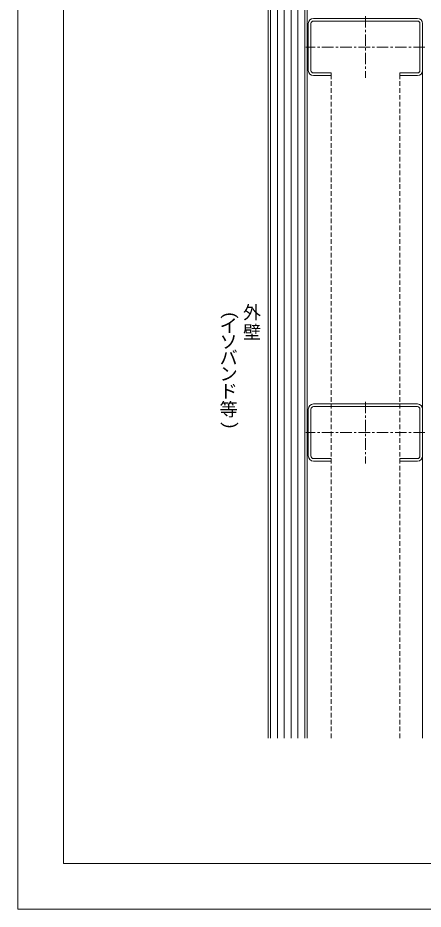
# Model space of a CAD drawing. Units: millimetres, scale not verified. Extents: x -840 to 840, y -594 to 594.
# Drawn here: x -840 to -485, y -594 to 185 of the extents above; entities that cross this region are included whole.
import ezdxf
from ezdxf.enums import TextEntityAlignment as Align

# ---------------------------------------------------------------- set-up
doc = ezdxf.new("R2010")
doc.units = ezdxf.units.MM
doc.header["$LTSCALE"] = 2
doc.linetypes.add('CHAIN1', pattern=[8, 5, -1, 1, -1])
doc.linetypes.add('DASHED2', pattern=[3, 2, -1])
for name, color, linetype, lineweight in [('0-0_鋼材(受け鋼鈑)', 7, 'Continuous', 9), ('0-1_輪郭線', 2, 'Continuous', 9), ('0-2_図面枠', 7, 'Continuous', 9), ('0-3_文字', 5, 'Continuous', 9), ('0-8_中心線', 2, 'CHAIN1', 9), ('0-E_躯体', 7, 'Continuous', 9), ('1-1_鋼材(C型・H鋼ｅｔｃ)', 7, 'Continuous', 9)]:
    doc.layers.add(name, color=color, linetype=linetype, lineweight=lineweight)
doc.styles.add('ＭＳ ゴシック', font='')
doc.styles.get('ＭＳ ゴシック').set_extended_font_data('MS Gothic')

msp = doc.modelspace()

# ---------------------------------------------------------------- linework, layer by layer
at = {"layer": '0-0_鋼材(受け鋼鈑)', "linetype": 'DASHED2'}
for p, q in [((-565.957, -444.454), (-565.957, 134.546)), ((-505.957, -444.454), (-505.957, 134.546))]:
    msp.add_line(p, q, dxfattribs=at)
at = {"layer": '0-1_輪郭線'}
msp.add_lwpolyline([(800, 554), (-800, 554), (-800, -554), (800, -554)], close=True, dxfattribs=at)
at = {"layer": '0-2_図面枠'}
msp.add_lwpolyline([(840, -594), (840, 594), (-840, 594), (-840, -594)], close=True, dxfattribs=at)
at = {"layer": '0-8_中心線'}
for p, q in [((-535.957, 186.546), (-535.957, 132.546)), ((-483.957, 159.546), (-587.957, 159.546)), ((-535.957, -150.454), (-535.957, -204.454)), ((-483.957, -177.454), (-587.957, -177.454))]:
    msp.add_line(p, q, dxfattribs=at)
at = {"layer": '0-E_躯体'}
for p, q in [((-621.057, -444.454), (-621.057, 220.546)), ((-586.957, -444.454), (-586.957, 220.546))]:
    msp.add_line(p, q, dxfattribs=at)
at = {"layer": '0-E_躯体', "color": 4}
for p, q in [((-619.007, -444.454), (-619.007, 220.546)), ((-613.007, -444.454), (-613.007, 220.546)), ((-607.007, -444.454), (-607.007, 220.546)), ((-601.007, -444.454), (-601.007, 220.546)), ((-595.007, -444.454), (-595.007, 220.546)), ((-589.007, -444.454), (-589.007, 220.546))]:
    msp.add_line(p, q, dxfattribs=at)
at = {"layer": '1-1_鋼材(C型・H鋼ｅｔｃ)'}
for p, q in [((-585.957, 179.946), (-585.957, 139.146)), ((-583.657, 139.146), (-583.657, 179.946)), ((-490.557, 184.546), (-581.357, 184.546)), ((-581.357, 182.246), (-490.557, 182.246)), ((-488.257, 179.946), (-488.257, 139.146)), ((-485.957, 139.146), (-485.957, 179.946)), ((-485.957, -444.454), (-485.957, 139.146)), ((-490.557, -152.454), (-581.357, -152.454)), ((-581.357, -154.754), (-490.557, -154.754)), ((-585.957, -157.054), (-585.957, -197.854)), ((-583.657, -197.854), (-583.657, -157.054)), ((-488.257, -157.054), (-488.257, -197.854)), ((-485.957, -197.854), (-485.957, -157.054))]:
    msp.add_line(p, q, dxfattribs=at)
for points in [[(-581.357, 134.546), (-565.957, 134.546), (-565.957, 136.846), (-581.357, 136.846)], [(-490.557, 136.846), (-505.957, 136.846), (-505.957, 134.546), (-490.557, 134.546)], [(-581.357, -202.454), (-565.957, -202.454), (-565.957, -200.154), (-581.357, -200.154)], [(-490.557, -200.154), (-505.957, -200.154), (-505.957, -202.454), (-490.557, -202.454)]]:
    msp.add_lwpolyline(points, dxfattribs=at)
for centre, radius, start, end in [((-581.357, 179.946), 4.6, 90, 180), ((-581.357, 179.946), 2.3, 90, 180), ((-490.557, 179.946), 4.6, 0, 90), ((-490.557, 179.946), 2.3, 0, 90), ((-581.357, 139.146), 4.6, 180, 270), ((-581.357, 139.146), 2.3, 180, 270), ((-490.557, 139.146), 2.3, 270, 0), ((-490.557, 139.146), 4.6, 270, 0), ((-581.357, -157.054), 4.6, 90, 180), ((-581.357, -157.054), 2.3, 90, 180), ((-490.557, -157.054), 4.6, 0, 90), ((-490.557, -157.054), 2.3, 0, 90), ((-581.357, -197.854), 4.6, 180, 270), ((-581.357, -197.854), 2.3, 180, 270), ((-490.557, -197.854), 2.3, 270, 0), ((-490.557, -197.854), 4.6, 270, 0)]:
    msp.add_arc(centre, radius, start, end, dxfattribs=at)

# ---------------------------------------------------------------- texts
at = {"layer": '0-3_文字', "color": 7, "style": 'ＭＳ ゴシック'}
for s, p in [('外', (-643.019, -81.682)), ('イ', (-663.486, -93.253)), ('壁', (-643.019, -98.882)), ('ソ', (-663.486, -107.253)), ('バ', (-663.486, -121.253)), ('ン', (-663.486, -135.253)), ('ド', (-663.486, -150.453)), ('等', (-663.486, -166.453))]:
    msp.add_text(s, height=11.54, dxfattribs=at).set_placement(p, align=Align.BOTTOM_LEFT)
for s, p in [('(', (-663.207, -71.032)), (')', (-663.221, -167.232))]:
    msp.add_text(s, height=11.54, rotation=270, dxfattribs=at).set_placement(p, align=Align.BOTTOM_LEFT)

doc.saveas('drawing.dxf')
